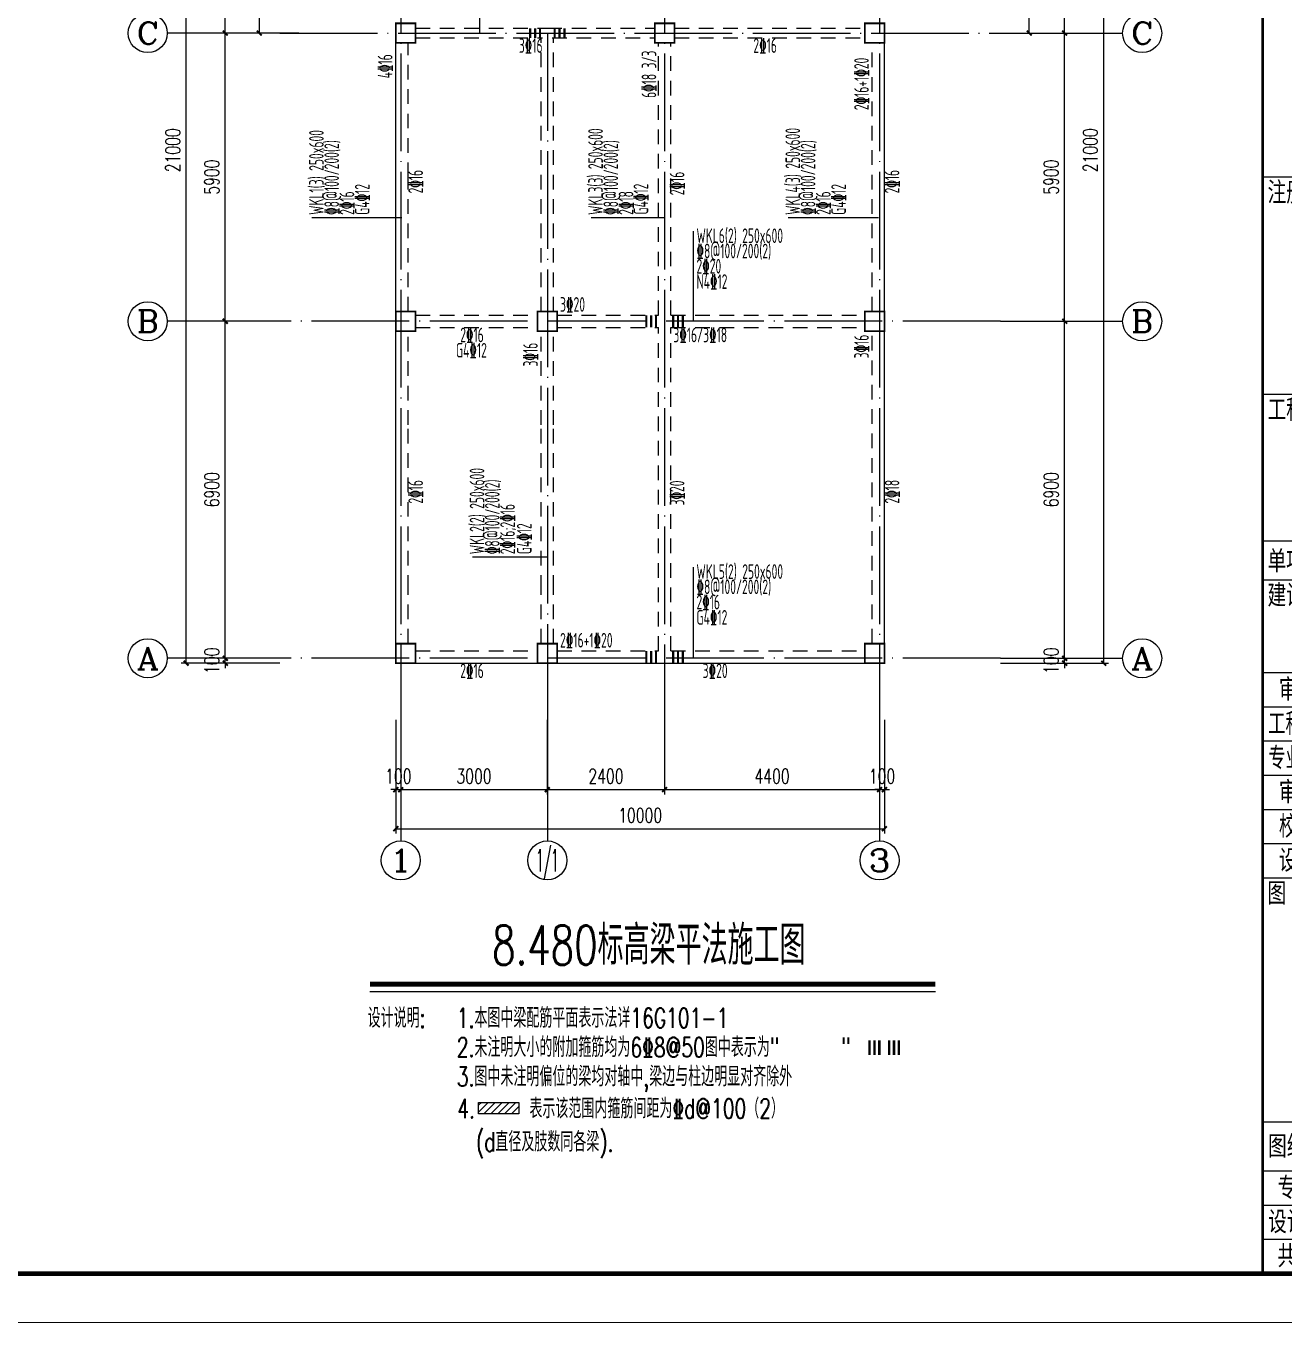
# Model space of a CAD drawing. Extents: x 5827 to 252697, y -546879 to 4066219.
# Drawn here: x 72652 to 98401, y -427799 to -401244 of the extents above; entities that cross this region are included whole.
import ezdxf
from ezdxf.enums import TextEntityAlignment as Align

# ---------------------------------------------------------------- set-up
doc = ezdxf.new("R2010")
doc.units = 0
doc.header["$MEASUREMENT"] = 0
doc.linetypes.add('3', pattern=[500, 300, -200])
doc.linetypes.add('DOTE', pattern=[2.42, 2, -0.2, 0.02, -0.2])
for name, color, linetype in [('AXIS', 3, 'Continuous'), ('AXIS_TEXT', 7, 'Continuous'), ('DIMENSION', 3, 'Continuous'), ('DOTE', 1, 'DOTE'), ('FRAME', 3, 'Continuous'), ('HATCH', 254, 'Continuous'), ('S_BEAM', 4, 'Continuous'), ('S_BEAMDASH', 134, '3'), ('S_BEAMDIMLOCAL', 7, 'Continuous'), ('S_BEAMDIMLOCALVER', 7, 'Continuous'), ('S_BEAMDIMMASS', 2, 'Continuous'), ('S_BEAMDIMMASSVER', 2, 'Continuous'), ('S_CL', 2, 'Continuous'), ('S_SUBBEAMHOOP', 1, 'Continuous'), ('填充', 8, 'Continuous')]:
    doc.layers.add(name, color=color, linetype=linetype)
doc.styles.add('_TCH_AXIS', font='COMPLEX', dxfattribs={"bigfont": 'GBCBIG'})
doc.styles.add('_TCH_DIM_T3', font='SIMPLEX', dxfattribs={"width": 0.705882, "bigfont": 'GBCBIG'})
doc.styles.add('COMPLEX', font='COMPLEX')
doc.styles.add('DXFS', font='txt.shx', dxfattribs={"width": 0.7, "bigfont": 'dxfs.shx'})
doc.styles.add('FRAME', font='simhei.ttf', dxfattribs={"width": 0.7})
doc.styles.get("Standard").update_dxf_attribs({"font": 'tssdeng.shx', "width": 0.6, "bigfont": 'a.shx'})
doc.dimstyles.new('_TCH_ARCH&&100', dxfattribs={"dimtxt": 297.5, "dimasz": 100, "dimexe": 100, "dimexo": 0, "dimgap": 126.25, "dimtad": 1, "dimdec": 0, "dimzin": 0, "dimdsep": 46, "dimtxsty": '_TCH_DIM_T3', "dimblk": 'ARCHTICK', "dimcen": 0.09, "dimclrt": 7, "dimazin": 2, "dimtfac": 1, "dimtdec": 0, "dimtix": 1, "dimtmove": 2, "dimatfit": 3, "dimfxl": 0, "dimtolj": 1, "dimtzin": 0, "dimarcsym": 0})

# ---------------------------------------------------------------- blocks, each defined once
blk = doc.blocks.new('_ArchTick')
at = {"color": 0, "linetype": 'ByBlock', "const_width": 0.4}
blk.add_lwpolyline([(-0.5, -0.5), (0.5, 0.5)], dxfattribs=at)
blk = doc.blocks.new('*D361')
at = {"layer": 'AXIS', "color": 0, "lineweight": -2, "transparency": 16777216}
for p, q in [((80223, -415451), (80223, -416979)), ((80323, -415451), (80323, -416979)), ((80223, -416879), (80123, -416879)), ((80223, -416879), (80323, -416879)), ((80323, -416879), (80423, -416879))]:
    blk.add_line(p, q, dxfattribs=at)
at = {"layer": 'Defpoints', "color": 0, "transparency": 16777216}
for p in [(80223, -415451), (80323, -415451), (80323, -416879)]:
    blk.add_point(p, dxfattribs=at)
at = {"layer": 'AXIS', "color": 0, "lineweight": -2, "transparency": 16777216, "xscale": 100, "yscale": 100, "zscale": 100}
blk.add_blockref('_ArchTick', (80223, -416879), dxfattribs=at)
at = {"layer": 'AXIS', "color": 0, "lineweight": -2, "transparency": 16777216, "xscale": 100, "yscale": 100, "zscale": 100, "rotation": 180}
blk.add_blockref('_ArchTick', (80323, -416879), dxfattribs=at)
at = {"layer": 'AXIS', "color": 7, "transparency": 16777216, "insert": (80273, -416604), "char_height": 297.5, "attachment_point": 5, "style": '_TCH_DIM_T3'}
blk.add_mtext('\\A1;100', dxfattribs=at)
blk = doc.blocks.new('*D362')
at = {"layer": 'AXIS', "color": 0, "lineweight": -2, "transparency": 16777216}
for p, q in [((80323, -415451), (80323, -416979)), ((83323, -415451), (83323, -416979)), ((80323, -416879), (83323, -416879))]:
    blk.add_line(p, q, dxfattribs=at)
at = {"layer": 'Defpoints', "color": 0, "transparency": 16777216}
for p in [(80323, -415451), (83323, -415451), (83323, -416879)]:
    blk.add_point(p, dxfattribs=at)
at = {"layer": 'AXIS', "color": 0, "lineweight": -2, "transparency": 16777216, "xscale": 100, "yscale": 100, "zscale": 100, "rotation": 180}
blk.add_blockref('_ArchTick', (80323, -416879), dxfattribs=at)
at = {"layer": 'AXIS', "color": 0, "lineweight": -2, "transparency": 16777216, "xscale": 100, "yscale": 100, "zscale": 100}
blk.add_blockref('_ArchTick', (83323, -416879), dxfattribs=at)
at = {"layer": 'AXIS', "color": 7, "transparency": 16777216, "insert": (81823, -416604), "char_height": 297.5, "attachment_point": 5, "style": '_TCH_DIM_T3'}
blk.add_mtext('\\A1;3000', dxfattribs=at)
blk = doc.blocks.new('*D363')
at = {"layer": 'AXIS', "color": 0, "lineweight": -2, "transparency": 16777216}
for p, q in [((90123, -415451), (90123, -416979)), ((90223, -415451), (90223, -416979)), ((90123, -416879), (90023, -416879)), ((90123, -416879), (90223, -416879)), ((90223, -416879), (90323, -416879))]:
    blk.add_line(p, q, dxfattribs=at)
at = {"layer": 'Defpoints', "color": 0, "transparency": 16777216}
for p in [(90123, -415451), (90223, -415451), (90223, -416879)]:
    blk.add_point(p, dxfattribs=at)
at = {"layer": 'AXIS', "color": 0, "lineweight": -2, "transparency": 16777216, "xscale": 100, "yscale": 100, "zscale": 100}
blk.add_blockref('_ArchTick', (90123, -416879), dxfattribs=at)
at = {"layer": 'AXIS', "color": 0, "lineweight": -2, "transparency": 16777216, "xscale": 100, "yscale": 100, "zscale": 100, "rotation": 180}
blk.add_blockref('_ArchTick', (90223, -416879), dxfattribs=at)
at = {"layer": 'AXIS', "color": 7, "transparency": 16777216, "insert": (90173, -416604), "char_height": 297.5, "attachment_point": 5, "style": '_TCH_DIM_T3'}
blk.add_mtext('\\A1;100', dxfattribs=at)
blk = doc.blocks.new('*D364')
at = {"layer": 'AXIS', "color": 0, "lineweight": -2, "transparency": 16777216}
for p, q in [((80223, -415451), (80223, -417779)), ((90223, -415451), (90223, -417779)), ((80223, -417679), (90223, -417679))]:
    blk.add_line(p, q, dxfattribs=at)
at = {"layer": 'Defpoints', "color": 0, "transparency": 16777216}
for p in [(80223, -415451), (90223, -415451), (90223, -417679)]:
    blk.add_point(p, dxfattribs=at)
at = {"layer": 'AXIS', "color": 0, "lineweight": -2, "transparency": 16777216, "xscale": 100, "yscale": 100, "zscale": 100, "rotation": 180}
blk.add_blockref('_ArchTick', (80223, -417679), dxfattribs=at)
at = {"layer": 'AXIS', "color": 0, "lineweight": -2, "transparency": 16777216, "xscale": 100, "yscale": 100, "zscale": 100}
blk.add_blockref('_ArchTick', (90223, -417679), dxfattribs=at)
at = {"layer": 'AXIS', "color": 7, "transparency": 16777216, "insert": (85223, -417404), "char_height": 297.5, "attachment_point": 5, "style": '_TCH_DIM_T3'}
blk.add_mtext('\\A1;10000', dxfattribs=at)
blk = doc.blocks.new('*D365')
at = {"layer": 'AXIS', "color": 0, "lineweight": -2, "transparency": 16777216}
for p, q in [((92597, -414190), (94011, -414190)), ((93911, -414190), (93911, -414090)), ((93911, -414290), (93911, -414190)), ((92597, -414290), (94011, -414290)), ((93911, -414290), (93911, -414390))]:
    blk.add_line(p, q, dxfattribs=at)
at = {"layer": 'Defpoints', "color": 0, "transparency": 16777216}
for p in [(92597, -414190), (93911, -414190), (92597, -414290)]:
    blk.add_point(p, dxfattribs=at)
at = {"layer": 'AXIS', "color": 0, "lineweight": -2, "transparency": 16777216, "xscale": 100, "yscale": 100, "zscale": 100}
for p, rotation in [((93911, -414190), 270), ((93911, -414290), 90)]:
    blk.add_blockref('_ArchTick', p, dxfattribs=dict(at, rotation=rotation))
at = {"layer": 'AXIS', "color": 7, "transparency": 16777216, "insert": (93636, -414240), "char_height": 297.5, "attachment_point": 5, "rotation": 90, "style": '_TCH_DIM_T3'}
blk.add_mtext('\\A1;100', dxfattribs=at)
blk = doc.blocks.new('*D366')
at = {"layer": 'AXIS', "color": 0, "lineweight": -2, "transparency": 16777216}
for p, q in [((92597, -407290), (94011, -407290)), ((93911, -414190), (93911, -407290)), ((92597, -414190), (94011, -414190))]:
    blk.add_line(p, q, dxfattribs=at)
at = {"layer": 'Defpoints', "color": 0, "transparency": 16777216}
for p in [(92597, -407290), (93911, -407290), (92597, -414190)]:
    blk.add_point(p, dxfattribs=at)
at = {"layer": 'AXIS', "color": 0, "lineweight": -2, "transparency": 16777216, "xscale": 100, "yscale": 100, "zscale": 100}
for p, rotation in [((93911, -407290), 90), ((93911, -414190), 270)]:
    blk.add_blockref('_ArchTick', p, dxfattribs=dict(at, rotation=rotation))
at = {"layer": 'AXIS', "color": 7, "transparency": 16777216, "insert": (93636, -410740), "char_height": 297.5, "attachment_point": 5, "rotation": 90, "style": '_TCH_DIM_T3'}
blk.add_mtext('\\A1;6900', dxfattribs=at)
blk = doc.blocks.new('*D367')
at = {"layer": 'AXIS', "color": 0, "lineweight": -2, "transparency": 16777216}
for p, q in [((92597, -401390), (94011, -401390)), ((93911, -407290), (93911, -401390)), ((92597, -407290), (94011, -407290))]:
    blk.add_line(p, q, dxfattribs=at)
at = {"layer": 'Defpoints', "color": 0, "transparency": 16777216}
for p in [(92597, -401390), (93911, -401390), (92597, -407290)]:
    blk.add_point(p, dxfattribs=at)
at = {"layer": 'AXIS', "color": 0, "lineweight": -2, "transparency": 16777216, "xscale": 100, "yscale": 100, "zscale": 100}
for p, rotation in [((93911, -401390), 90), ((93911, -407290), 270)]:
    blk.add_blockref('_ArchTick', p, dxfattribs=dict(at, rotation=rotation))
at = {"layer": 'AXIS', "color": 7, "transparency": 16777216, "insert": (93636, -404340), "char_height": 297.5, "attachment_point": 5, "rotation": 90, "style": '_TCH_DIM_T3'}
blk.add_mtext('\\A1;5900', dxfattribs=at)
blk = doc.blocks.new('*D368')
at = {"layer": 'AXIS', "color": 0, "lineweight": -2, "transparency": 16777216}
for p, q in [((92597, -393390), (94011, -393390)), ((93911, -401390), (93911, -393390)), ((92597, -401390), (94011, -401390))]:
    blk.add_line(p, q, dxfattribs=at)
at = {"layer": 'Defpoints', "color": 0, "transparency": 16777216}
for p in [(92597, -393390), (93911, -393390), (92597, -401390)]:
    blk.add_point(p, dxfattribs=at)
at = {"layer": 'AXIS', "color": 0, "lineweight": -2, "transparency": 16777216, "xscale": 100, "yscale": 100, "zscale": 100}
for p, rotation in [((93911, -393390), 90), ((93911, -401390), 270)]:
    blk.add_blockref('_ArchTick', p, dxfattribs=dict(at, rotation=rotation))
at = {"layer": 'AXIS', "color": 7, "transparency": 16777216, "insert": (93636, -397390), "char_height": 297.5, "attachment_point": 5, "rotation": 90, "style": '_TCH_DIM_T3'}
blk.add_mtext('\\A1;8000', dxfattribs=at)
blk = doc.blocks.new('*D370')
at = {"layer": 'AXIS', "color": 0, "lineweight": -2, "transparency": 16777216}
for p, q in [((92597, -393290), (94811, -393290)), ((94711, -414290), (94711, -393290)), ((92597, -414290), (94811, -414290))]:
    blk.add_line(p, q, dxfattribs=at)
at = {"layer": 'Defpoints', "color": 0, "transparency": 16777216}
for p in [(92597, -393290), (94711, -393290), (92597, -414290)]:
    blk.add_point(p, dxfattribs=at)
at = {"layer": 'AXIS', "color": 0, "lineweight": -2, "transparency": 16777216, "xscale": 100, "yscale": 100, "zscale": 100}
for p, rotation in [((94711, -393290), 90), ((94711, -414290), 270)]:
    blk.add_blockref('_ArchTick', p, dxfattribs=dict(at, rotation=rotation))
at = {"layer": 'AXIS', "color": 7, "transparency": 16777216, "insert": (94436, -403790), "char_height": 297.5, "attachment_point": 5, "rotation": 90, "style": '_TCH_DIM_T3'}
blk.add_mtext('\\A1;21000', dxfattribs=at)
blk = doc.blocks.new('*D371')
at = {"layer": 'AXIS', "color": 0, "lineweight": -2, "transparency": 16777216}
for p, q in [((77849, -414190), (76632, -414190)), ((76732, -414190), (76732, -414090)), ((76732, -414290), (76732, -414190)), ((77849, -414290), (76632, -414290)), ((76732, -414290), (76732, -414390))]:
    blk.add_line(p, q, dxfattribs=at)
at = {"layer": 'Defpoints', "color": 0, "transparency": 16777216}
for p in [(76732, -414190), (77849, -414190), (77849, -414290)]:
    blk.add_point(p, dxfattribs=at)
at = {"layer": 'AXIS', "color": 0, "lineweight": -2, "transparency": 16777216, "xscale": 100, "yscale": 100, "zscale": 100}
for p, rotation in [((76732, -414190), 270), ((76732, -414290), 90)]:
    blk.add_blockref('_ArchTick', p, dxfattribs=dict(at, rotation=rotation))
at = {"layer": 'AXIS', "color": 7, "transparency": 16777216, "insert": (76457, -414240), "char_height": 297.5, "attachment_point": 5, "rotation": 90, "style": '_TCH_DIM_T3'}
blk.add_mtext('\\A1;100', dxfattribs=at)
blk = doc.blocks.new('*D372')
at = {"layer": 'AXIS', "color": 0, "lineweight": -2, "transparency": 16777216}
for p, q in [((77849, -407290), (76632, -407290)), ((76732, -414190), (76732, -407290)), ((77849, -414190), (76632, -414190))]:
    blk.add_line(p, q, dxfattribs=at)
at = {"layer": 'Defpoints', "color": 0, "transparency": 16777216}
for p in [(76732, -407290), (77849, -407290), (77849, -414190)]:
    blk.add_point(p, dxfattribs=at)
at = {"layer": 'AXIS', "color": 0, "lineweight": -2, "transparency": 16777216, "xscale": 100, "yscale": 100, "zscale": 100}
for p, rotation in [((76732, -407290), 90), ((76732, -414190), 270)]:
    blk.add_blockref('_ArchTick', p, dxfattribs=dict(at, rotation=rotation))
at = {"layer": 'AXIS', "color": 7, "transparency": 16777216, "insert": (76457, -410740), "char_height": 297.5, "attachment_point": 5, "rotation": 90, "style": '_TCH_DIM_T3'}
blk.add_mtext('\\A1;6900', dxfattribs=at)
blk = doc.blocks.new('*D373')
at = {"layer": 'AXIS', "color": 0, "lineweight": -2, "transparency": 16777216}
for p, q in [((77849, -401390), (76632, -401390)), ((76732, -407290), (76732, -401390)), ((77849, -407290), (76632, -407290))]:
    blk.add_line(p, q, dxfattribs=at)
at = {"layer": 'Defpoints', "color": 0, "transparency": 16777216}
for p in [(76732, -401390), (77849, -401390), (77849, -407290)]:
    blk.add_point(p, dxfattribs=at)
at = {"layer": 'AXIS', "color": 0, "lineweight": -2, "transparency": 16777216, "xscale": 100, "yscale": 100, "zscale": 100}
for p, rotation in [((76732, -401390), 90), ((76732, -407290), 270)]:
    blk.add_blockref('_ArchTick', p, dxfattribs=dict(at, rotation=rotation))
at = {"layer": 'AXIS', "color": 7, "transparency": 16777216, "insert": (76457, -404340), "char_height": 297.5, "attachment_point": 5, "rotation": 90, "style": '_TCH_DIM_T3'}
blk.add_mtext('\\A1;5900', dxfattribs=at)
blk = doc.blocks.new('*D374')
at = {"layer": 'AXIS', "color": 0, "lineweight": -2, "transparency": 16777216}
for p, q in [((77849, -393390), (76632, -393390)), ((76732, -401390), (76732, -393390)), ((77849, -401390), (76632, -401390))]:
    blk.add_line(p, q, dxfattribs=at)
at = {"layer": 'Defpoints', "color": 0, "transparency": 16777216}
for p in [(76732, -393390), (77849, -393390), (77849, -401390)]:
    blk.add_point(p, dxfattribs=at)
at = {"layer": 'AXIS', "color": 0, "lineweight": -2, "transparency": 16777216, "xscale": 100, "yscale": 100, "zscale": 100}
for p, rotation in [((76732, -393390), 90), ((76732, -401390), 270)]:
    blk.add_blockref('_ArchTick', p, dxfattribs=dict(at, rotation=rotation))
at = {"layer": 'AXIS', "color": 7, "transparency": 16777216, "insert": (76457, -397390), "char_height": 297.5, "attachment_point": 5, "rotation": 90, "style": '_TCH_DIM_T3'}
blk.add_mtext('\\A1;8000', dxfattribs=at)
blk = doc.blocks.new('*D376')
at = {"layer": 'AXIS', "color": 0, "lineweight": -2, "transparency": 16777216}
for p, q in [((77849, -393290), (75832, -393290)), ((75932, -414290), (75932, -393290)), ((77849, -414290), (75832, -414290))]:
    blk.add_line(p, q, dxfattribs=at)
at = {"layer": 'Defpoints', "color": 0, "transparency": 16777216}
for p in [(75932, -393290), (77849, -393290), (77849, -414290)]:
    blk.add_point(p, dxfattribs=at)
at = {"layer": 'AXIS', "color": 0, "lineweight": -2, "transparency": 16777216, "xscale": 100, "yscale": 100, "zscale": 100}
for p, rotation in [((75932, -393290), 90), ((75932, -414290), 270)]:
    blk.add_blockref('_ArchTick', p, dxfattribs=dict(at, rotation=rotation))
at = {"layer": 'AXIS', "color": 7, "transparency": 16777216, "insert": (75657, -403790), "char_height": 297.5, "attachment_point": 5, "rotation": 90, "style": '_TCH_DIM_T3'}
blk.add_mtext('\\A1;21000', dxfattribs=at)
blk = doc.blocks.new('_AXISO')
blk.add_circle((0, 0), 0.5)
at = {"layer": 'AXIS_TEXT', "style": 'COMPLEX', "width": 1.041667}
blk.add_attdef('A', text='', height=0.56, dxfattribs=at).set_placement((-0.25, -0.28), (0.25, -0.28), align=Align.FIT)
blk = doc.blocks.new('*D401')
at = {"layer": 'AXIS', "color": 0, "lineweight": -2, "transparency": 16777216}
for p, q in [((83323, -415451), (83323, -416979)), ((85723, -415451), (85723, -416979)), ((83323, -416879), (85723, -416879))]:
    blk.add_line(p, q, dxfattribs=at)
at = {"layer": 'Defpoints', "color": 0, "transparency": 16777216}
for p in [(83323, -415451), (85723, -415451), (85723, -416879)]:
    blk.add_point(p, dxfattribs=at)
at = {"layer": 'AXIS', "color": 0, "lineweight": -2, "transparency": 16777216, "xscale": 100, "yscale": 100, "zscale": 100, "rotation": 180}
blk.add_blockref('_ArchTick', (83323, -416879), dxfattribs=at)
at = {"layer": 'AXIS', "color": 0, "lineweight": -2, "transparency": 16777216, "xscale": 100, "yscale": 100, "zscale": 100}
blk.add_blockref('_ArchTick', (85723, -416879), dxfattribs=at)
at = {"layer": 'AXIS', "color": 7, "transparency": 16777216, "insert": (84523, -416604), "char_height": 297.5, "attachment_point": 5, "style": '_TCH_DIM_T3'}
blk.add_mtext('\\A1;2400', dxfattribs=at)
blk = doc.blocks.new('*D402')
at = {"layer": 'AXIS', "color": 0, "lineweight": -2, "transparency": 16777216}
for p, q in [((85723, -415451), (85723, -416979)), ((90123, -415451), (90123, -416979)), ((85723, -416879), (90123, -416879))]:
    blk.add_line(p, q, dxfattribs=at)
at = {"layer": 'Defpoints', "color": 0, "transparency": 16777216}
for p in [(85723, -415451), (90123, -415451), (90123, -416879)]:
    blk.add_point(p, dxfattribs=at)
at = {"layer": 'AXIS', "color": 0, "lineweight": -2, "transparency": 16777216, "xscale": 100, "yscale": 100, "zscale": 100, "rotation": 180}
blk.add_blockref('_ArchTick', (85723, -416879), dxfattribs=at)
at = {"layer": 'AXIS', "color": 0, "lineweight": -2, "transparency": 16777216, "xscale": 100, "yscale": 100, "zscale": 100}
blk.add_blockref('_ArchTick', (90123, -416879), dxfattribs=at)
at = {"layer": 'AXIS', "color": 7, "transparency": 16777216, "insert": (87923, -416604), "char_height": 297.5, "attachment_point": 5, "style": '_TCH_DIM_T3'}
blk.add_mtext('\\A1;4400', dxfattribs=at)
blk = doc.blocks.new('*D405')
at = {"layer": 'AXIS', "color": 0, "lineweight": -2, "transparency": 16777216}
for p, q in [((92597, -397390), (93288, -397390)), ((93188, -401390), (93188, -397390)), ((92597, -401390), (93288, -401390))]:
    blk.add_line(p, q, dxfattribs=at)
at = {"layer": 'Defpoints', "color": 0, "transparency": 16777216}
for p in [(92597, -397390), (93188, -397390), (92597, -401390)]:
    blk.add_point(p, dxfattribs=at)
at = {"layer": 'AXIS', "color": 0, "lineweight": -2, "transparency": 16777216, "xscale": 100, "yscale": 100, "zscale": 100}
for p, rotation in [((93188, -397390), 90), ((93188, -401390), 270)]:
    blk.add_blockref('_ArchTick', p, dxfattribs=dict(at, rotation=rotation))
at = {"layer": 'AXIS', "color": 7, "transparency": 16777216, "insert": (92913, -399390), "char_height": 297.5, "attachment_point": 5, "rotation": 90, "style": '_TCH_DIM_T3'}
blk.add_mtext('\\A1;4000', dxfattribs=at)
blk = doc.blocks.new('*D400')
at = {"layer": 'AXIS', "color": 0, "lineweight": -2, "transparency": 16777216}
for p, q in [((78238, -397390), (77328, -397390)), ((77428, -397390), (77428, -401390)), ((78238, -401390), (77328, -401390))]:
    blk.add_line(p, q, dxfattribs=at)
at = {"layer": 'Defpoints', "color": 0, "transparency": 16777216}
for p in [(78238, -397390), (77428, -401390), (78238, -401390)]:
    blk.add_point(p, dxfattribs=at)
at = {"layer": 'AXIS', "color": 0, "lineweight": -2, "transparency": 16777216, "xscale": 100, "yscale": 100, "zscale": 100}
for p, rotation in [((77428, -397390), 90), ((77428, -401390), 270)]:
    blk.add_blockref('_ArchTick', p, dxfattribs=dict(at, rotation=rotation))
at = {"layer": 'AXIS', "color": 7, "transparency": 16777216, "insert": (77153, -399390), "char_height": 297.5, "attachment_point": 5, "rotation": 90, "style": '_TCH_DIM_T3'}
blk.add_mtext('\\A1;4000', dxfattribs=at)
blk = doc.blocks.new('A$C2F0C53E4')
at = {"layer": 'FRAME'}
for p, q in [((58410, 23460), (51410, 23460)), ((58410, 19010), (51410, 19010)), ((58410, 16010), (51410, 16010)), ((58410, 15210), (51410, 15210)), ((58410, 13310), (51410, 13310)), ((58410, 12610), (51410, 12610)), ((58410, 11910), (51410, 11910)), ((58410, 11210), (51410, 11210)), ((58410, 10510), (51410, 10510)), ((58410, 9810), (51410, 9810)), ((58410, 9110), (51410, 9110)), ((58410, 4110), (51410, 4110)), ((58410, 3110), (51410, 3110)), ((58410, 2410), (51410, 2410)), ((58410, 1710), (51410, 1710))]:
    blk.add_line(p, q, dxfattribs=at)
for points in [[(10, 42010, 20, 20, 0), (10, 10, 20, 20, 0), (59410, 10, 20, 20, 0), (59410, 42010, 20, 20, 0)], [(2510, 41010, 100, 100, 0), (2510, 1010, 100, 100, 0), (58410, 1010, 100, 100, 0), (58410, 41010, 100, 100, 0)]]:
    blk.add_lwpolyline(points, format="xyseb", close=True, dxfattribs=at)
blk.add_lwpolyline([(51410, 41010, 50, 50, 0), (51410, 1010, 50, 50, 0)], format="xyseb", dxfattribs=at)
at = {"layer": 'FRAME', "char_height": 400, "style": 'FRAME'}
for s, insert, width, attachment_point in [('注册师执业章', (51510, 23360), 3554.58, 1), ('工程名称', (51510, 18910), 2368.14, 1), ('单项工程', (51510, 15810), 2349.15, 1), ('建设单位', (51510, 15110), 2375.25, 1), ('审   定', (52410, 12960), 2038.31, 5), ('{\\W0.65;工程负责人}', (52410, 12260), 2758.64, 5), ('{\\W0.65;专业负责人}', (52410, 11560), 2763.05, 5), ('审   核', (52410, 10860), 2052.54, 5), ('校   对', (52410, 10160), 2066.78, 5), ('设   计', (52410, 9460), 2059.66, 5), ('图  名', (51510, 9010), 1670.51, 1), ('图纸编号', (52285, 3610), 2325.42, 5), ('专  业', (52285, 2760), 1753.56, 5), ('设计阶段', (52285, 2060), 2361.02, 5), ('共  张', (52285, 1360), 1741.69, 5)]:
    blk.add_mtext(s, dxfattribs=dict(at, insert=insert, width=width, attachment_point=attachment_point))

msp = doc.modelspace()

# ---------------------------------------------------------------- hatches: boundary and pattern name
at = {"layer": 'HATCH'}
h = msp.add_hatch(dxfattribs=at)
h.set_pattern_fill('STONE_DATUM', color=256, scale=50, style=0)
h.set_pattern_definition([(45, (-434057.24, -715724.51), (-70.710678, 70.710678), [])])
h.paths.add_polyline_path([(82737.998, -423513.234), (82737.998, -423280.863), (81915.855, -423280.863), (81915.855, -423513.234)])

# ---------------------------------------------------------------- linework, layer by layer
at = {"layer": 'AXIS'}
for p, q in [((77848.965, -401390.204), (75545.758, -401390.204)), ((92597.482, -401390.204), (95097.689, -401390.204)), ((77848.965, -407290.204), (75545.758, -407290.204)), ((92597.482, -407290.204), (95097.689, -407290.204)), ((77848.965, -414190.204), (75545.758, -414190.204)), ((92597.482, -414190.204), (95097.689, -414190.204)), ((80323.224, -415451.288), (80323.224, -417927.322)), ((83323.224, -415451.288), (83323.224, -417927.322)), ((90123.224, -415451.288), (90123.224, -417927.322))]:
    msp.add_line(p, q, dxfattribs=at)
at = {"layer": 'DIMENSION', "const_width": 100}
msp.add_lwpolyline([(79692.829, -420862.96), (91265.959, -420862.96)], dxfattribs=at)
at = {"layer": 'DIMENSION'}
for points in [[(79692.829, -421012.96), (91265.959, -421012.96)], [(82737.998, -423280.863), (82737.998, -423513.234), (81915.855, -423513.234), (81915.855, -423280.863), (82737.998, -423280.863)]]:
    msp.add_lwpolyline(points, dxfattribs=at)
at = {"layer": 'DIMENSION', "color": 1, "const_width": 50}
for points in [[(89918.831, -422010.93), (89918.831, -422310.93)], [(90018.831, -422010.93), (90018.831, -422310.93)], [(90118.831, -422010.93), (90118.831, -422310.93)], [(90318.831, -422010.93), (90318.831, -422310.93)], [(90418.831, -422010.93), (90418.831, -422310.93)], [(90518.831, -422010.93), (90518.831, -422310.93)]]:
    msp.add_lwpolyline(points, dxfattribs=at)
at = {"layer": 'DOTE', "linetype": 'DOTE', "ltscale": 1000}
for p, q in [((80323.224, -392129.12), (80323.224, -415451.288)), ((85723.224, -392129.12), (85723.224, -415451.288)), ((90123.224, -392129.12), (90123.224, -415451.288)), ((77848.965, -401390.204), (92597.482, -401390.204)), ((83323.224, -401390.204), (83323.224, -415555)), ((92597.482, -407290.204), (77848.965, -407290.204)), ((92597.482, -414190.204), (77848.965, -414190.204))]:
    msp.add_line(p, q, dxfattribs=at)
at = {"layer": 'S_BEAM'}
for p, q in [((80223.224, -404340.205), (80223.224, -401590.205)), ((90223.224, -407090.205), (90223.224, -401590.205)), ((80223.224, -407090.205), (80223.224, -404340.205)), ((80223.224, -409410.205), (80223.224, -407490.205)), ((90223.224, -413890.205), (90223.224, -407490.205)), ((80223.224, -412790.205), (80223.224, -409410.205)), ((80223.224, -413890.205), (80223.224, -412790.205)), ((80623.224, -414290.205), (83123.224, -414290.205)), ((83523.224, -414290.205), (85723.224, -414290.205)), ((85723.224, -414290.205), (89823.224, -414290.205))]:
    msp.add_line(p, q, dxfattribs=at)
at = {"layer": 'S_BEAMDASH'}
for p, q in [((80623.224, -401290.205), (83323.224, -401290.205)), ((80623.224, -401490.205), (83223.224, -401490.205)), ((83198.224, -407090.205), (83198.224, -401490.205)), ((83323.224, -401290.205), (85523.224, -401290.205)), ((83423.224, -401490.205), (85523.224, -401490.205)), ((83448.224, -407090.205), (83448.224, -401490.205)), ((85923.224, -401290.205), (89823.224, -401290.205)), ((85923.224, -401490.205), (89823.224, -401490.205)), ((80473.224, -404340.205), (80473.224, -401590.205)), ((85598.224, -407165.205), (85598.224, -401590.205)), ((85848.224, -407165.205), (85848.224, -401590.205)), ((89973.224, -407090.205), (89973.224, -401590.205)), ((80473.224, -407090.205), (80473.224, -404340.205)), ((80623.224, -407165.205), (83123.224, -407165.205)), ((83523.224, -407165.205), (85598.224, -407165.205)), ((85848.224, -407165.205), (89823.224, -407165.205)), ((80473.224, -409410.205), (80473.224, -407490.205)), ((80623.224, -407415.205), (83123.224, -407415.205)), ((83198.224, -409410.205), (83198.224, -407490.205)), ((83448.224, -409410.205), (83448.224, -407490.205)), ((83523.224, -407415.205), (85598.224, -407415.205)), ((85598.224, -414040.205), (85598.224, -407415.205)), ((85848.224, -414040.205), (85848.224, -407415.205)), ((85848.224, -407415.205), (89823.224, -407415.205)), ((89973.224, -413890.205), (89973.224, -407490.205)), ((80473.224, -412790.205), (80473.224, -409410.205)), ((83198.224, -412790.205), (83198.224, -409410.205)), ((83448.224, -412790.205), (83448.224, -409410.205)), ((80473.224, -413890.205), (80473.224, -412790.205)), ((83198.224, -413890.205), (83198.224, -412790.205)), ((83448.224, -413890.205), (83448.224, -412790.205)), ((80623.224, -414040.205), (83123.224, -414040.205)), ((83523.224, -414040.205), (85598.224, -414040.205)), ((85848.224, -414040.205), (89823.224, -414040.205))]:
    msp.add_line(p, q, dxfattribs=at)
at = {"layer": 'S_BEAMDIMMASS'}
for p, q in [((81943.224, -401390.205), (81943.224, -399883.955)), ((86314.224, -407290.205), (86314.224, -405446.455)), ((86314.224, -414165.205), (86314.224, -412321.455))]:
    msp.add_line(p, q, dxfattribs=at)
at = {"layer": 'S_BEAMDIMMASSVER'}
for p, q in [((80348.224, -405173.205), (78504.474, -405173.205)), ((85723.224, -405173.205), (84216.974, -405173.205)), ((90098.224, -405173.205), (88254.474, -405173.205)), ((83323.224, -412120.205), (81791.974, -412120.205))]:
    msp.add_line(p, q, dxfattribs=at)
at = {"layer": 'S_CL', "const_width": 35}
for points in [[(80623.224, -401590.205), (80623.224, -401190.205), (80223.224, -401190.205), (80223.224, -401590.205)], [(85923.224, -401590.205), (85923.224, -401190.205), (85523.224, -401190.205), (85523.224, -401590.205)], [(90223.224, -401590.205), (90223.224, -401190.205), (89823.224, -401190.205), (89823.224, -401590.205)], [(80623.224, -407490.205), (80623.224, -407090.205), (80223.224, -407090.205), (80223.224, -407490.205)], [(83523.224, -407490.205), (83523.224, -407090.205), (83123.224, -407090.205), (83123.224, -407490.205)], [(90223.224, -407490.205), (90223.224, -407090.205), (89823.224, -407090.205), (89823.224, -407490.205)], [(80623.224, -414290.205), (80623.224, -413890.205), (80223.224, -413890.205), (80223.224, -414290.205)], [(83523.224, -414290.205), (83523.224, -413890.205), (83123.224, -413890.205), (83123.224, -414290.205)], [(90223.224, -414290.205), (90223.224, -413890.205), (89823.224, -413890.205), (89823.224, -414290.205)]]:
    msp.add_lwpolyline(points, close=True, dxfattribs=at)
at = {"layer": 'S_SUBBEAMHOOP', "const_width": 44.9}
for points in [[(82973.224, -401290.205), (82973.224, -401490.205)], [(83073.224, -401290.205), (83073.224, -401490.205)], [(83173.224, -401290.205), (83173.224, -401490.205)], [(83473.224, -401290.205), (83473.224, -401490.205)], [(83573.224, -401290.205), (83573.224, -401490.205)], [(83673.224, -401290.205), (83673.224, -401490.205)], [(85348.224, -407165.205), (85348.224, -407415.205)], [(85448.224, -407165.205), (85448.224, -407415.205)], [(85548.224, -407165.205), (85548.224, -407415.205)], [(85898.224, -407165.205), (85898.224, -407415.205)], [(85998.224, -407165.205), (85998.224, -407415.205)], [(86098.224, -407165.205), (86098.224, -407415.205)], [(85348.224, -414040.205), (85348.224, -414290.205)], [(85448.224, -414040.205), (85448.224, -414290.205)], [(85548.224, -414040.205), (85548.224, -414290.205)], [(85898.224, -414040.205), (85898.224, -414290.205)], [(85998.224, -414040.205), (85998.224, -414290.205)], [(86098.224, -414040.205), (86098.224, -414290.205)]]:
    msp.add_lwpolyline(points, dxfattribs=at)

# ---------------------------------------------------------------- block references
at = {"layer": 'AXIS'}
ref = msp.add_blockref('_AXISO', (75145.758, -401390.204), dxfattribs=dict(at, xscale=800, yscale=800, zscale=800))
ref.add_attrib('A', 'C', dxfattribs={"layer": 'AXIS_TEXT', "height": 452.548, "style": '_TCH_AXIS', "width": 1.4}).set_placement((74919.484, -401616.478), (75372.032, -401616.478), align=Align.FIT)
ref = msp.add_blockref('_AXISO', (95497.689, -401390.204), dxfattribs=dict(at, xscale=800, yscale=800, zscale=800))
ref.add_attrib('A', 'C', dxfattribs={"layer": 'AXIS_TEXT', "height": 452.548, "style": '_TCH_AXIS', "width": 1.4}).set_placement((95271.415, -401616.478), (95723.963, -401616.478), align=Align.FIT)
ref = msp.add_blockref('_AXISO', (75145.758, -407290.204), dxfattribs=dict(at, xscale=800, yscale=800, zscale=800))
ref.add_attrib('A', 'B', dxfattribs={"layer": 'AXIS_TEXT', "height": 452.548, "style": '_TCH_AXIS', "width": 1.235294}).set_placement((74919.484, -407516.478), (75372.032, -407516.478), align=Align.FIT)
ref = msp.add_blockref('_AXISO', (95497.689, -407290.204), dxfattribs=dict(at, xscale=800, yscale=800, zscale=800))
ref.add_attrib('A', 'B', dxfattribs={"layer": 'AXIS_TEXT', "height": 452.548, "style": '_TCH_AXIS', "width": 1.235294}).set_placement((95271.415, -407516.478), (95723.963, -407516.478), align=Align.FIT)
ref = msp.add_blockref('_AXISO', (75145.758, -414190.204), dxfattribs=dict(at, xscale=800, yscale=800, zscale=800))
ref.add_attrib('A', 'A', dxfattribs={"layer": 'AXIS_TEXT', "height": 452.548, "style": '_TCH_AXIS', "width": 1.166667}).set_placement((74919.484, -414416.478), (75372.032, -414416.478), align=Align.FIT)
ref = msp.add_blockref('_AXISO', (95497.689, -414190.204), dxfattribs=dict(at, xscale=800, yscale=800, zscale=800))
ref.add_attrib('A', 'A', dxfattribs={"layer": 'AXIS_TEXT', "height": 452.548, "style": '_TCH_AXIS', "width": 1.166667}).set_placement((95271.415, -414416.478), (95723.963, -414416.478), align=Align.FIT)
ref = msp.add_blockref('_AXISO', (80323.224, -418327.322), dxfattribs=dict(at, xscale=800, yscale=800, zscale=800))
ref.add_attrib('A', '1', dxfattribs={"layer": 'AXIS_TEXT', "height": 452.548, "style": '_TCH_AXIS', "width": 2.333333}).set_placement((80096.949, -418553.597), (80549.498, -418553.597), align=Align.FIT)
ref = msp.add_blockref('_AXISO', (83323.224, -418327.322), dxfattribs=dict(at, xscale=800, yscale=800, zscale=800))
ref.add_attrib('A', '1/1', dxfattribs={"layer": 'AXIS_TEXT', "height": 452.5483, "style": '_TCH_AXIS', "width": 0.456522}).set_placement((83096.949, -418553.597), (83549.498, -418553.597), align=Align.FIT)
ref = msp.add_blockref('_AXISO', (90123.224, -418327.322), dxfattribs=dict(at, xscale=800, yscale=800, zscale=800))
ref.add_attrib('A', '3', dxfattribs={"layer": 'AXIS_TEXT', "height": 452.548, "style": '_TCH_AXIS', "width": 1.5}).set_placement((89896.949, -418553.597), (90349.498, -418553.597), align=Align.FIT)
at = {"layer": '填充'}
msp.add_blockref('A$C2F0C53E4', (46554, -427799.5), dxfattribs=at)

# ---------------------------------------------------------------- texts
at = {"layer": 'DIMENSION', "style": 'DXFS', "width": 0.7}
msp.add_text('8.480标高梁平法施工图', height=800, dxfattribs=at).set_placement((85400.21, -420462.96), align=Align.CENTER)
for s, p in [('设计说明:', (79645.043, -421752.08)), ('1.本图中梁配筋平面表示法详16G101-1', (81470.673, -421752.08)), ('2.未注明大小的附加箍筋均为6%%1328@50图中表示为"    "', (81470.673, -422352.08)), ('3.图中未注明偏位的梁均对轴中,梁边与柱边明显对齐除外', (81470.673, -422952.08)), ('4.    表示该范围内箍筋间距为%%132d@100（2）', (81480.262, -423607.651)), ('(d直径及肢数同各梁).', (81863.389, -424288.165))]:
    msp.add_text(s, height=400, dxfattribs=at).set_placement(p)
at = {"layer": 'S_BEAMDIMLOCAL', "width": 0.6}
for s, p in [('3%%13216', (82740.724, -401795.205)), ('2%%13216', (87540.724, -401795.205)), ('3%%13220', (83584.474, -407095.205)), ('2%%13216', (81540.724, -407720.205)), ('G4%%13212', (81453.224, -408032.705)), ('2%%13216+1%%13220', (83584.474, -413970.205)), ('2%%13216', (81540.724, -414595.205)), ('3%%13220', (86502.724, -414595.205))]:
    msp.add_text(s, height=300, dxfattribs=at).set_placement(p)
at = {"layer": 'S_BEAMDIMLOCAL', "color": 6, "width": 0.6}
msp.add_text('3%%13216/3%%13218', height=300, dxfattribs=at).set_placement((85903.224, -407720.205))
at = {"layer": 'S_BEAMDIMLOCALVER', "width": 0.6}
for s, p in [('6%%13218 3/3', (85553.224, -402717.955)), ('4%%13216', (80153.224, -402316.455)), ('2%%13216+1%%13220', (89903.224, -402968.455)), ('2%%13216', (80778.224, -404672.705)), ('2%%13216', (86128.224, -404710.205)), ('2%%13216', (90528.224, -404672.705)), ('3%%13216', (89903.224, -408049.955)), ('3%%13216', (83128.224, -408216.455)), ('2%%13216', (80778.224, -411022.705)), ('3%%13220', (86128.224, -411060.205)), ('2%%13218', (90528.224, -411022.705))]:
    msp.add_text(s, height=300, rotation=90, dxfattribs=at).set_placement(p)
at = {"layer": 'S_BEAMDIMMASS', "width": 0.6}
for s, p in [('WKL6(2) 250x600', (86375.474, -405688.955)), ('%%1328@100/200(2)', (86375.474, -406001.455)), ('2%%13220', (86375.474, -406313.955)), ('N4%%13212', (86375.474, -406626.455)), ('WKL5(2) 250x600', (86375.474, -412563.955)), ('%%1328@100/200(2)', (86375.474, -412876.455)), ('2%%13216', (86375.474, -413188.955)), ('G4%%13212', (86375.474, -413501.455))]:
    msp.add_text(s, height=300, dxfattribs=at).set_placement(p)
at = {"layer": 'S_BEAMDIMMASSVER', "width": 0.6}
for s, p in [('WKL3(3) 250x600', (84459.474, -405111.955)), ('WKL4(3) 250x600', (88496.974, -405111.955)), ('WKL1(3) 250x600', (78746.974, -405111.955)), ('%%1328@100/200(2)', (79059.474, -405111.955)), ('%%1328@100/200(2)', (84771.974, -405111.955)), ('%%1328@100/200(2)', (88809.474, -405111.955)), ('2%%13216', (79371.974, -405111.955)), ('G4%%13212', (79684.474, -405111.955)), ('2%%13218', (85084.474, -405111.955)), ('G4%%13212', (85388.224, -405105.5)), ('2%%13216', (89121.974, -405111.955)), ('G4%%13212', (89434.474, -405111.955)), ('WKL2(2) 250x600', (82034.474, -412058.955)), ('%%1328@100/200(2)', (82346.974, -412058.955)), ('2%%13216;2%%13216', (82659.474, -412058.955)), ('G4%%13212', (83000.474, -412058.955))]:
    msp.add_text(s, height=300, rotation=90, dxfattribs=at).set_placement(p)

# ---------------------------------------------------------------- dimensions: what is measured, and where the dimension line sits
at = {"layer": 'AXIS'}
for p1, p2, distance, picture, middle in [((77848.965, -414290.204), (77848.965, -393290.204), 1917, '*D376', (75656.965, -403790.204)), ((92597.482, -414290.204), (92597.482, -393290.204), -2114, '*D370', (94436.482, -403790.204)), ((77848.965, -401390.204), (77848.965, -393390.204), 1117, '*D374', (76456.965, -397390.204)), ((92597.482, -401390.204), (92597.482, -393390.204), -1314, '*D368', (93636.482, -397390.204)), ((77848.965, -407290.204), (77848.965, -401390.204), 1117, '*D373', (76456.965, -404340.204)), ((92597.482, -407290.204), (92597.482, -401390.204), -1314, '*D367', (93636.482, -404340.204)), ((77848.965, -414190.204), (77848.965, -407290.204), 1117, '*D372', (76456.965, -410740.204)), ((92597.482, -414190.204), (92597.482, -407290.204), -1314, '*D366', (93636.482, -410740.204)), ((77848.965, -414290.204), (77848.965, -414190.204), 1117, '*D371', (76456.965, -414240.204)), ((92597.482, -414290.204), (92597.482, -414190.204), -1314, '*D365', (93636.482, -414240.204)), ((80223.224, -415451.288), (80323.224, -415451.288), -1427.5, '*D361', (80273.224, -416603.788)), ((80223.224, -415451.288), (90223.224, -415451.288), -2227.5, '*D364', (85223.224, -417403.788)), ((80323.224, -415451.288), (83323.224, -415451.288), -1427.5, '*D362', (81823.224, -416603.788)), ((83323.224, -415451.288), (85723.224, -415451.288), -1427.5, '*D401', (84523.224, -416603.788)), ((90123.224, -415451.288), (90223.224, -415451.288), -1427.5, '*D363', (90173.224, -416603.788))]:
    dim = msp.add_aligned_dim(p1=p1, p2=p2, distance=distance, dimstyle='_TCH_ARCH&&100', dxfattribs=at)
    dim.commit()
    dim.dimension.update_dxf_attribs({"geometry": picture, "text_midpoint": middle})
for base, p1, p2, picture, middle in [((77427.5, -401390.204), (78237.5, -397390.204), (78237.5, -401390.204), '*D400', (77152.5, -399390.204)), ((93187.5, -397390.204), (92597.482, -401390.204), (92597.482, -397390.204), '*D405', (92912.5, -399390.204))]:
    dim = msp.add_linear_dim(base=base, p1=p1, p2=p2, angle=90, dimstyle='_TCH_ARCH&&100', dxfattribs=at)
    dim.commit()
    dim.dimension.update_dxf_attribs({"geometry": picture, "text_midpoint": middle})
dim = msp.add_linear_dim(base=(90123.224, -416878.788), p1=(85723.224, -415451.288), p2=(90123.224, -415451.288), dimstyle='_TCH_ARCH&&100', dxfattribs=at)
dim.commit()
dim.dimension.update_dxf_attribs({"geometry": '*D402', "text_midpoint": (87923.224, -416603.788)})

doc.saveas('drawing.dxf')
